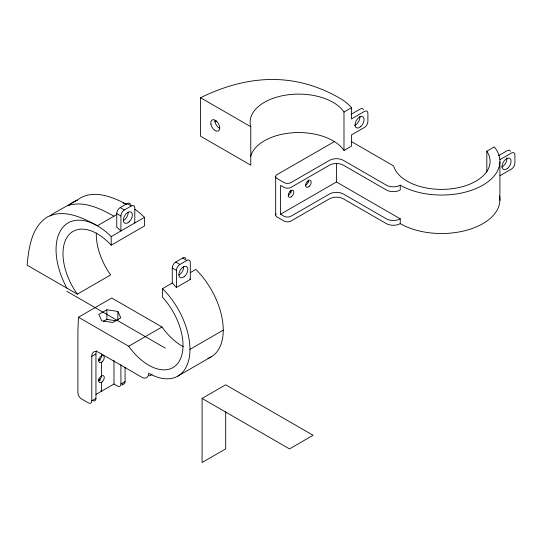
<?xml version="1.0" encoding="UTF-8"?>
<svg xmlns="http://www.w3.org/2000/svg" width="542" height="542" viewBox="0 0 542 542"><rect width="100%" height="100%" fill="white"/><g stroke="black" fill="none" stroke-linecap="round" stroke-linejoin="round"><path stroke-width="0.81" d="M275.668 215.032L275.668 176.577M183.203 346.65A48.57 28.042 60 0 1 161.983 327.009L111.74 298.005L78.441 317.233L77.912 330.864L77.906 392.828A4.905 2.832 60 0 0 81.375 398.831L88.312 402.841A4.905 2.832 60 0 0 91.781 400.836L95.941 398.431L95.941 353.973A9.81 5.664 60 0 1 96.713 350.742M50.074 215.987L53.231 213.595L77.31 200.059L72.655 202.376L68.997 205.215M77.31 200.093C91.971 188.745 111.93 196.421 126.354 204.253M134.28 222.457L134.795 222.958L134.795 207.965A4.905 2.832 -60 0 0 131.327 205.967L124.389 209.971A4.905 2.832 -60 0 0 120.92 215.98L120.92 230.967L116.754 227.132L116.754 213.575A4.905 2.832 -60 0 1 120.222 207.566L127.16 203.562A4.905 2.832 -60 0 1 130.493 204.537M116.063 214.978L97.33 225.79C82.655 217.654 63.99 208.568 47.472 216.895C31.456 226.99 28.78 247.911 27.1 265.16L77.337 294.164L110.643 274.936A48.57 28.042 60 0 1 96.313 232.992M66.93 288.154A58.38 33.706 60 0 1 62.919 227.261A58.38 33.706 60 0 1 111.205 236.576L144.504 217.349A58.38 33.706 60 0 0 134.877 209.266M77.337 294.164A48.57 28.042 60 0 1 67.499 236.583A48.57 28.042 60 0 1 111.205 245.194L144.504 225.967L144.504 217.349M343.987 112.025L351.453 107.716A58.38 33.706 0 0 0 339.976 98.319C323.371 88.644 304.834 82.127 285.675 80.162A75.182 43.407 0 0 0 271.237 79.478C246.617 79.681 222.511 86.923 200.547 97.723L200.547 136.178L250.783 165.181L250.783 126.733A48.57 28.042 0 0 1 285.898 95.101A48.57 28.042 0 0 1 343.987 112.025L343.987 150.48A48.57 28.042 0 0 0 293.473 132.722A48.57 28.042 0 0 0 250.709 156.306M351.141 114.301L360.274 109.03A4.905 2.832 -60 0 1 363.499 109.701M343.987 150.48L351.453 146.171L351.453 134.951L364.434 127.458A4.905 2.832 -60 0 0 367.903 121.449L367.903 113.441A4.905 2.832 -60 0 0 364.434 111.435L351.453 118.928L351.453 107.716M182.661 258.039L186.827 260.438A4.905 2.832 -60 0 1 190.296 262.443L190.296 279.455L176.421 287.463L172.254 283.039L172.254 268.053A4.905 2.832 -60 0 1 175.723 262.043L182.661 258.039A4.905 2.832 -60 0 1 185.892 258.703M176.421 287.463L176.421 270.451A4.905 2.832 -60 0 1 179.89 264.449L186.827 260.438M106.862 309.753L98.793 314.414L101.747 320.776L112.77 322.483L120.839 317.822L117.885 311.46L106.862 309.753L106.862 319.367L103.502 321.311M334.671 141.455L277.104 174.571A4.905 2.832 0 0 0 277.104 178.575L284.042 182.586A4.905 2.832 0 0 0 290.979 182.586L329.489 160.351A9.81 5.664 0 0 1 343.364 160.351L386.378 185.188A9.81 5.664 0 0 0 400.253 185.188L400.253 189.991A9.81 5.664 0 0 1 386.378 189.991L343.364 165.161A9.81 5.664 0 0 0 329.489 165.161L290.979 187.39A4.905 2.832 0 0 1 284.042 187.39L280.573 185.391L280.573 214.225L336.426 181.983L400.253 218.833L400.253 223.643A58.38 33.706 0 0 0 467.028 230.133A58.38 33.706 0 0 0 499.5 195.825M78.441 317.233L128.678 346.236A48.57 28.042 60 0 0 178.494 362.408A48.57 28.042 60 0 0 162.546 297.267L162.546 288.649L172.254 283.039M190.296 272.626L195.845 269.421A58.38 33.706 60 0 1 222.66 321.752A58.38 33.706 60 0 1 207.993 358.33M91.781 400.836L91.781 356.372L95.941 353.973M128.678 346.236L161.983 327.009M351.202 141.448L393.621 165.933A48.57 28.042 0 0 0 454.338 188.406A48.57 28.042 0 0 0 486.824 151.232L494.284 146.923A58.38 33.706 0 0 1 475.165 188.901A58.38 33.706 0 0 1 400.253 185.188M498.613 155.635L507.271 150.642A4.905 2.832 -60 0 1 510.496 151.306M499.975 159.66L511.431 153.04A4.905 2.832 -60 0 1 514.9 155.046L514.9 163.061A4.905 2.832 -60 0 1 511.431 169.063L499.975 175.683M96.029 394.38L113.983 384.014L117.451 386.019A4.905 2.832 60 0 0 120.92 384.014L125.08 381.609L125.08 367.347M121.984 385.057L123.02 384.454M189.951 349.366L223.25 330.139M177.857 376.087L211.156 356.86M202.091 398.431L225.682 384.813L313.093 435.28L289.509 448.905L202.091 398.431L202.091 462.522L225.682 448.905L225.682 411.798M214.713 121.842L216.759 121.049M67.594 205.669C83.617 200.316 100.189 208.514 113.983 216.177M106.862 319.367L116.313 320.83M200.547 97.723L250.783 126.733M307.355 181.285L308.737 182.085M290.004 191.299L291.393 192.098M280.573 214.225L284.042 216.231A4.905 2.832 0 0 0 290.979 216.231L329.489 194.002A9.81 5.664 0 0 1 343.364 194.002L386.378 218.833A9.81 5.664 0 0 0 400.253 218.833M127.16 203.562L131.327 205.967M120.222 207.566L124.389 209.971M116.754 213.575L120.92 215.98M175.723 262.043L179.89 264.449M172.254 268.053L176.421 270.451M66.801 291.284L165.317 348.16M98.143 359.028L100.223 360.227M98.143 379.054L100.223 380.254M100.839 390.85L101.49 391.222L101.49 382.334M189.788 278.879L190.296 279.455M499.9 161.956L499.9 200.411M486.824 151.232L486.824 172.058M336.426 163.555L336.426 181.983M120.92 364.719L120.92 384.014M117.885 311.46L117.885 320.275M113.983 360.41L113.983 384.014M111.205 236.576L111.205 245.194M101.49 354.075L101.49 355.898A3.923 2.263 -60 0 1 98.468 360.83M101.49 362.3L101.49 375.924M128.183 212.118A6.375 3.679 -60 0 1 123.285 220.594M123.122 203.026A58.38 33.706 60 0 1 126.923 204.619M162.546 288.649A58.38 33.706 60 0 1 189.341 357.144A58.38 33.706 60 0 1 148.671 373.201A9.81 5.664 60 0 1 141.733 377.205L98.719 352.368A9.81 5.664 60 0 0 91.781 356.372M183.684 266.589A6.375 3.679 -60 0 1 178.792 275.072M152.058 374.027A9.81 5.664 60 0 1 149.077 375.742M95.941 398.431A4.905 2.832 60 0 1 93.427 400.836M125.08 381.609A4.905 2.832 60 0 1 122.567 384.007M101.442 375.369A3.923 2.263 -60 0 1 98.468 380.857M359.847 116.34A6.375 3.679 -60 0 1 354.597 125.439M219.435 128.258A6.375 3.679 60 0 1 214.923 120.446M400.253 223.643A9.81 5.664 0 0 1 386.378 223.643L343.364 198.806A9.81 5.664 0 0 0 329.489 198.806L290.979 221.041A4.905 2.832 0 0 1 284.042 221.041L277.104 217.03A4.905 2.832 0 0 1 276.074 213.907M506.845 157.946A6.375 3.679 -60 0 1 501.594 167.051M308.351 179.985A3.923 2.263 -60 0 1 305.62 185.35M291.007 189.998A3.923 2.263 -60 0 1 288.276 195.364M129.023 221.935A6.375 3.679 -60 0 0 131.042 212.058A6.375 3.679 -60 0 0 123.501 218.744A6.375 3.679 -60 0 0 129.023 221.935M184.524 276.413A6.375 3.679 -60 0 0 186.55 266.535A6.375 3.679 -60 0 0 179.002 273.222A6.375 3.679 -60 0 0 184.524 276.413M102.208 381.805A3.923 2.263 -60 0 0 103.454 375.728A3.923 2.263 -60 0 0 98.813 379.847A3.923 2.263 -60 0 0 102.208 381.805M102.208 361.778A3.923 2.263 -60 0 0 103.454 355.701A3.923 2.263 -60 0 0 98.813 359.82A3.923 2.263 -60 0 0 102.208 361.778M360.748 126.604A6.375 3.679 -60 0 0 362.767 116.726A6.375 3.679 -60 0 0 355.22 123.413A6.375 3.679 -60 0 0 360.748 126.604M210.906 124.226A6.375 3.679 60 0 0 218.426 130.995A6.375 3.679 60 0 0 216.482 121.137A6.375 3.679 60 0 0 210.906 124.226M507.739 168.216A6.375 3.679 -60 0 0 509.765 158.339A6.375 3.679 -60 0 0 502.217 165.025A6.375 3.679 -60 0 0 507.739 168.216M291.772 196.441A3.923 2.263 -60 0 0 293.012 190.364A3.923 2.263 -60 0 0 288.371 194.476A3.923 2.263 -60 0 0 291.772 196.441M309.116 186.428A3.923 2.263 -60 0 0 310.356 180.35A3.923 2.263 -60 0 0 305.715 184.463A3.923 2.263 -60 0 0 309.116 186.428"/></g></svg>
